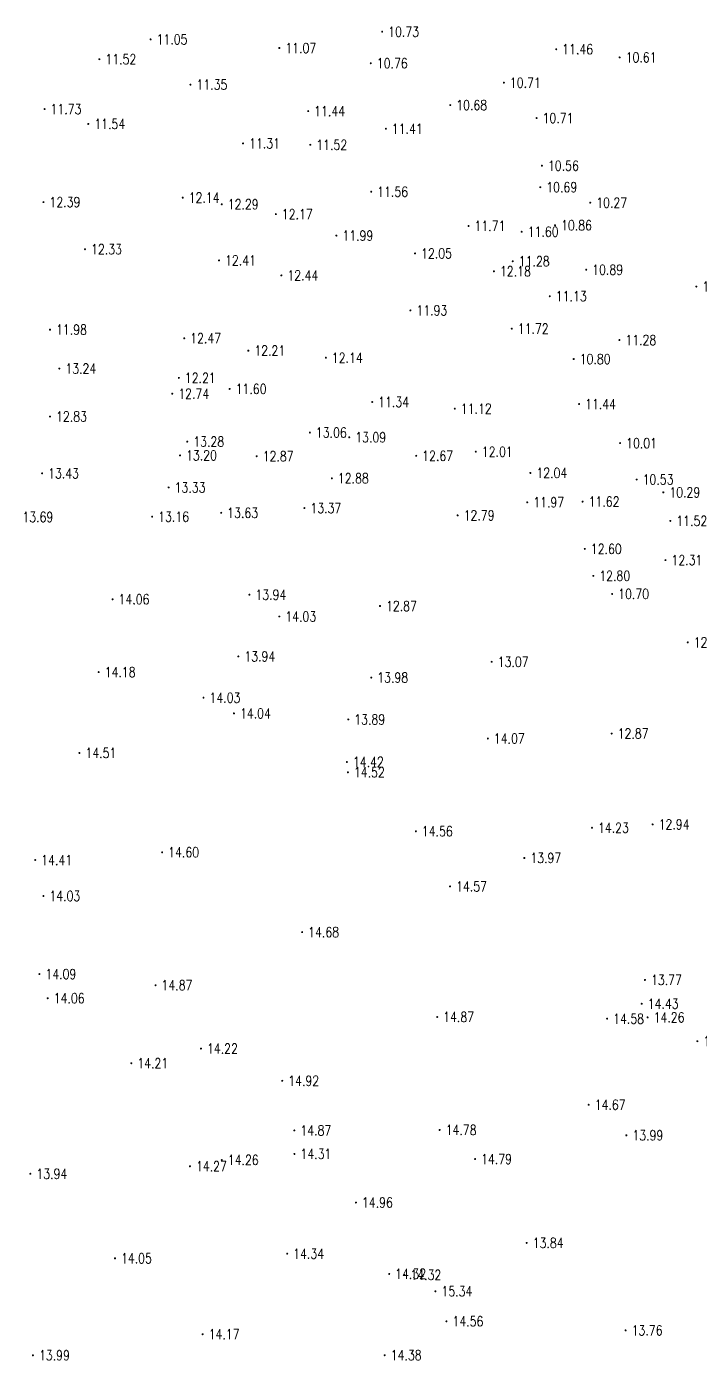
# Model space of a CAD drawing. Extents: x 476861 to 479475, y 2367369 to 2370541.
# Drawn here: x 478370.8 to 478438.1, y 2368759.7 to 2368892.9 of the extents above; entities that cross this region are included whole.
import ezdxf
from ezdxf.enums import TextEntityAlignment as Align

# ---------------------------------------------------------------- set-up
doc = ezdxf.new("R2010")
doc.units = 0
doc.header["$LTSCALE"] = 0.5
doc.layers.get('0').update_dxf_attribs({"linetype": 'CONTINUOUS'})
doc.layers.add('GCD', color=1, linetype='CONTINUOUS')
doc.styles.add('HZ', font='rs.shx', dxfattribs={"width": 0.8, "bigfont": 'hztxt.shx'})

# ---------------------------------------------------------------- blocks, each defined once
blk = doc.blocks.new('GC200')
at = {"linetype": 'Continuous', "const_width": 0.2, "flags": 128}
blk.add_lwpolyline([(-0.1, 0, 1), (0.1, 0, 1)], format="xyb", close=True, dxfattribs=at)

msp = doc.modelspace()

# ---------------------------------------------------------------- block references
at = {"layer": 'GCD', "linetype": 'Continuous'}
ref = msp.add_blockref('GC200', (478383.164, 2368891.63, 11.048), dxfattribs=dict(at, xscale=0.5, yscale=0.5, zscale=0.5))
ref.add_attrib('height', '11.05', dxfattribs={"linetype": 'Continuous', "height": 1, "style": 'HZ', "width": 0.8}).set_placement((478383.764, 2368891.63, 11.048), align=Align.MIDDLE_LEFT)
ref = msp.add_blockref('GC200', (478406.287, 2368892.4, 10.726), dxfattribs=dict(at, xscale=0.5, yscale=0.5, zscale=0.5))
ref.add_attrib('height', '10.73', dxfattribs={"linetype": 'Continuous', "height": 1, "style": 'HZ', "width": 0.8}).set_placement((478406.887, 2368892.4, 10.726), align=Align.MIDDLE_LEFT)
ref = msp.add_blockref('GC200', (478396.021, 2368890.769, 11.07), dxfattribs=dict(at, xscale=0.5, yscale=0.5, zscale=0.5))
ref.add_attrib('height', '11.07', dxfattribs={"linetype": 'Continuous', "height": 1, "style": 'HZ', "width": 0.8}).set_placement((478396.621, 2368890.769, 11.07), align=Align.MIDDLE_LEFT)
ref = msp.add_blockref('GC200', (478423.665, 2368890.649, 11.458), dxfattribs=dict(at, xscale=0.5, yscale=0.5, zscale=0.5))
ref.add_attrib('height', '11.46', dxfattribs={"linetype": 'Continuous', "height": 1, "style": 'HZ', "width": 0.8}).set_placement((478424.265, 2368890.649, 11.458), align=Align.MIDDLE_LEFT)
ref = msp.add_blockref('GC200', (478378.058, 2368889.652, 11.52), dxfattribs=dict(at, xscale=0.5, yscale=0.5, zscale=0.5))
ref.add_attrib('height', '11.52', dxfattribs={"linetype": 'Continuous', "height": 1, "style": 'HZ', "width": 0.8}).set_placement((478378.658, 2368889.652, 11.52), align=Align.MIDDLE_LEFT)
ref = msp.add_blockref('GC200', (478405.153, 2368889.249, 10.759), dxfattribs=dict(at, xscale=0.5, yscale=0.5, zscale=0.5))
ref.add_attrib('height', '10.76', dxfattribs={"linetype": 'Continuous', "height": 1, "style": 'HZ', "width": 0.8}).set_placement((478405.753, 2368889.249, 10.759), align=Align.MIDDLE_LEFT)
ref = msp.add_blockref('GC200', (478429.999, 2368889.83, 10.609), dxfattribs=dict(at, xscale=0.5, yscale=0.5, zscale=0.5))
ref.add_attrib('height', '10.61', dxfattribs={"linetype": 'Continuous', "height": 1, "style": 'HZ', "width": 0.8}).set_placement((478430.599, 2368889.83, 10.609), align=Align.MIDDLE_LEFT)
ref = msp.add_blockref('GC200', (478418.44, 2368887.306, 10.713), dxfattribs=dict(at, xscale=0.5, yscale=0.5, zscale=0.5))
ref.add_attrib('height', '10.71', dxfattribs={"linetype": 'Continuous', "height": 1, "style": 'HZ', "width": 0.8}).set_placement((478419.04, 2368887.306, 10.713), align=Align.MIDDLE_LEFT)
ref = msp.add_blockref('GC200', (478387.148, 2368887.113, 11.352), dxfattribs=dict(at, xscale=0.5, yscale=0.5, zscale=0.5))
ref.add_attrib('height', '11.35', dxfattribs={"linetype": 'Continuous', "height": 1, "style": 'HZ', "width": 0.8}).set_placement((478387.748, 2368887.113, 11.352), align=Align.MIDDLE_LEFT)
ref = msp.add_blockref('GC200', (478372.578, 2368884.668, 11.727), dxfattribs=dict(at, xscale=0.5, yscale=0.5, zscale=0.5))
ref.add_attrib('height', '11.73', dxfattribs={"linetype": 'Continuous', "height": 1, "style": 'HZ', "width": 0.8}).set_placement((478373.178, 2368884.668, 11.727), align=Align.MIDDLE_LEFT)
ref = msp.add_blockref('GC200', (478413.084, 2368885.064, 10.679), dxfattribs=dict(at, xscale=0.5, yscale=0.5, zscale=0.5))
ref.add_attrib('height', '10.68', dxfattribs={"linetype": 'Continuous', "height": 1, "style": 'HZ', "width": 0.8}).set_placement((478413.684, 2368885.064, 10.679), align=Align.MIDDLE_LEFT)
ref = msp.add_blockref('GC200', (478398.903, 2368884.464, 11.435), dxfattribs=dict(at, xscale=0.5, yscale=0.5, zscale=0.5))
ref.add_attrib('height', '11.44', dxfattribs={"linetype": 'Continuous', "height": 1, "style": 'HZ', "width": 0.8}).set_placement((478399.503, 2368884.464, 11.435), align=Align.MIDDLE_LEFT)
ref = msp.add_blockref('GC200', (478421.703, 2368883.767, 10.709), dxfattribs=dict(at, xscale=0.5, yscale=0.5, zscale=0.5))
ref.add_attrib('height', '10.71', dxfattribs={"linetype": 'Continuous', "height": 1, "style": 'HZ', "width": 0.8}).set_placement((478422.303, 2368883.767, 10.709), align=Align.MIDDLE_LEFT)
ref = msp.add_blockref('GC200', (478376.948, 2368883.184, 11.537), dxfattribs=dict(at, xscale=0.5, yscale=0.5, zscale=0.5))
ref.add_attrib('height', '11.54', dxfattribs={"linetype": 'Continuous', "height": 1, "style": 'HZ', "width": 0.8}).set_placement((478377.548, 2368883.184, 11.537), align=Align.MIDDLE_LEFT)
ref = msp.add_blockref('GC200', (478406.656, 2368882.703, 11.413), dxfattribs=dict(at, xscale=0.5, yscale=0.5, zscale=0.5))
ref.add_attrib('height', '11.41', dxfattribs={"linetype": 'Continuous', "height": 1, "style": 'HZ', "width": 0.8}).set_placement((478407.256, 2368882.703, 11.413), align=Align.MIDDLE_LEFT)
ref = msp.add_blockref('GC200', (478392.401, 2368881.239, 11.312), dxfattribs=dict(at, xscale=0.5, yscale=0.5, zscale=0.5))
ref.add_attrib('height', '11.31', dxfattribs={"linetype": 'Continuous', "height": 1, "style": 'HZ', "width": 0.8}).set_placement((478393.001, 2368881.239, 11.312), align=Align.MIDDLE_LEFT)
ref = msp.add_blockref('GC200', (478399.108, 2368881.101, 11.517), dxfattribs=dict(at, xscale=0.5, yscale=0.5, zscale=0.5))
ref.add_attrib('height', '11.52', dxfattribs={"linetype": 'Continuous', "height": 1, "style": 'HZ', "width": 0.8}).set_placement((478399.708, 2368881.101, 11.517), align=Align.MIDDLE_LEFT)
ref = msp.add_blockref('GC200', (478422.238, 2368879.012, 10.56), dxfattribs=dict(at, xscale=0.5, yscale=0.5, zscale=0.5))
ref.add_attrib('height', '10.56', dxfattribs={"linetype": 'Continuous', "height": 1, "style": 'HZ', "width": 0.8}).set_placement((478422.838, 2368879.012, 10.56), align=Align.MIDDLE_LEFT)
ref = msp.add_blockref('GC200', (478422.073, 2368876.868, 10.687), dxfattribs=dict(at, xscale=0.5, yscale=0.5, zscale=0.5))
ref.add_attrib('height', '10.69', dxfattribs={"linetype": 'Continuous', "height": 1, "style": 'HZ', "width": 0.8}).set_placement((478422.673, 2368876.868, 10.687), align=Align.MIDDLE_LEFT)
ref = msp.add_blockref('GC200', (478372.472, 2368875.376, 12.394), dxfattribs=dict(at, xscale=0.5, yscale=0.5, zscale=0.5))
ref.add_attrib('height', '12.39', dxfattribs={"linetype": 'Continuous', "height": 1, "style": 'HZ', "width": 0.8}).set_placement((478373.072, 2368875.376, 12.394), align=Align.MIDDLE_LEFT)
ref = msp.add_blockref('GC200', (478386.373, 2368875.822, 12.135), dxfattribs=dict(at, xscale=0.5, yscale=0.5, zscale=0.5))
ref.add_attrib('height', '12.14', dxfattribs={"linetype": 'Continuous', "height": 1, "style": 'HZ', "width": 0.8}).set_placement((478386.973, 2368875.822, 12.135), align=Align.MIDDLE_LEFT)
ref = msp.add_blockref('GC200', (478405.191, 2368876.412, 11.56), dxfattribs=dict(at, xscale=0.5, yscale=0.5, zscale=0.5))
ref.add_attrib('height', '11.56', dxfattribs={"linetype": 'Continuous', "height": 1, "style": 'HZ', "width": 0.8}).set_placement((478405.791, 2368876.412, 11.56), align=Align.MIDDLE_LEFT)
ref = msp.add_blockref('GC200', (478427.062, 2368875.322, 10.269), dxfattribs=dict(at, xscale=0.5, yscale=0.5, zscale=0.5))
ref.add_attrib('height', '10.27', dxfattribs={"linetype": 'Continuous', "height": 1, "style": 'HZ', "width": 0.8}).set_placement((478427.662, 2368875.322, 10.269), align=Align.MIDDLE_LEFT)
ref = msp.add_blockref('GC200', (478390.271, 2368875.16, 12.293), dxfattribs=dict(at, xscale=0.5, yscale=0.5, zscale=0.5))
ref.add_attrib('height', '12.29', dxfattribs={"linetype": 'Continuous', "height": 1, "style": 'HZ', "width": 0.8}).set_placement((478390.871, 2368875.16, 12.293), align=Align.MIDDLE_LEFT)
ref = msp.add_blockref('GC200', (478395.674, 2368874.177, 12.173), dxfattribs=dict(at, xscale=0.5, yscale=0.5, zscale=0.5))
ref.add_attrib('height', '12.17', dxfattribs={"linetype": 'Continuous', "height": 1, "style": 'HZ', "width": 0.8}).set_placement((478396.274, 2368874.177, 12.173), align=Align.MIDDLE_LEFT)
ref = msp.add_blockref('GC200', (478414.91, 2368872.994, 11.714), dxfattribs=dict(at, xscale=0.5, yscale=0.5, zscale=0.5))
ref.add_attrib('height', '11.71', dxfattribs={"linetype": 'Continuous', "height": 1, "style": 'HZ', "width": 0.8}).set_placement((478415.51, 2368872.994, 11.714), align=Align.MIDDLE_LEFT)
ref = msp.add_blockref('GC200', (478423.549, 2368873.061, 10.86), dxfattribs=dict(at, xscale=0.5, yscale=0.5, zscale=0.5))
ref.add_attrib('height', '10.86', dxfattribs={"linetype": 'Continuous', "height": 1, "style": 'HZ', "width": 0.8}).set_placement((478424.149, 2368873.061, 10.86), align=Align.MIDDLE_LEFT)
ref = msp.add_blockref('GC200', (478401.713, 2368872.034, 11.992), dxfattribs=dict(at, xscale=0.5, yscale=0.5, zscale=0.5))
ref.add_attrib('height', '11.99', dxfattribs={"linetype": 'Continuous', "height": 1, "style": 'HZ', "width": 0.8}).set_placement((478402.313, 2368872.034, 11.992), align=Align.MIDDLE_LEFT)
ref = msp.add_blockref('GC200', (478420.218, 2368872.418, 11.596), dxfattribs=dict(at, xscale=0.5, yscale=0.5, zscale=0.5))
ref.add_attrib('height', '11.60', dxfattribs={"linetype": 'Continuous', "height": 1, "style": 'HZ', "width": 0.8}).set_placement((478420.818, 2368872.418, 11.596), align=Align.MIDDLE_LEFT)
ref = msp.add_blockref('GC200', (478376.618, 2368870.671, 12.329), dxfattribs=dict(at, xscale=0.5, yscale=0.5, zscale=0.5))
ref.add_attrib('height', '12.33', dxfattribs={"linetype": 'Continuous', "height": 1, "style": 'HZ', "width": 0.8}).set_placement((478377.218, 2368870.671, 12.329), align=Align.MIDDLE_LEFT)
ref = msp.add_blockref('GC200', (478409.574, 2368870.251, 12.05), dxfattribs=dict(at, xscale=0.5, yscale=0.5, zscale=0.5))
ref.add_attrib('height', '12.05', dxfattribs={"linetype": 'Continuous', "height": 1, "style": 'HZ', "width": 0.8}).set_placement((478410.174, 2368870.251, 12.05), align=Align.MIDDLE_LEFT)
ref = msp.add_blockref('GC200', (478390.002, 2368869.555, 12.407), dxfattribs=dict(at, xscale=0.5, yscale=0.5, zscale=0.5))
ref.add_attrib('height', '12.41', dxfattribs={"linetype": 'Continuous', "height": 1, "style": 'HZ', "width": 0.8}).set_placement((478390.602, 2368869.555, 12.407), align=Align.MIDDLE_LEFT)
ref = msp.add_blockref('GC200', (478419.33, 2368869.475, 11.276), dxfattribs=dict(at, xscale=0.5, yscale=0.5, zscale=0.5))
ref.add_attrib('height', '11.28', dxfattribs={"linetype": 'Continuous', "height": 1, "style": 'HZ', "width": 0.8}).set_placement((478419.93, 2368869.475, 11.276), align=Align.MIDDLE_LEFT)
ref = msp.add_blockref('GC200', (478396.224, 2368868.056, 12.435), dxfattribs=dict(at, xscale=0.5, yscale=0.5, zscale=0.5))
ref.add_attrib('height', '12.44', dxfattribs={"linetype": 'Continuous', "height": 1, "style": 'HZ', "width": 0.8}).set_placement((478396.824, 2368868.056, 12.435), align=Align.MIDDLE_LEFT)
ref = msp.add_blockref('GC200', (478417.447, 2368868.466, 12.183), dxfattribs=dict(at, xscale=0.5, yscale=0.5, zscale=0.5))
ref.add_attrib('height', '12.18', dxfattribs={"linetype": 'Continuous', "height": 1, "style": 'HZ', "width": 0.8}).set_placement((478418.047, 2368868.466, 12.183), align=Align.MIDDLE_LEFT)
ref = msp.add_blockref('GC200', (478426.657, 2368868.622, 10.893), dxfattribs=dict(at, xscale=0.5, yscale=0.5, zscale=0.5))
ref.add_attrib('height', '10.89', dxfattribs={"linetype": 'Continuous', "height": 1, "style": 'HZ', "width": 0.8}).set_placement((478427.257, 2368868.622, 10.893), align=Align.MIDDLE_LEFT)
ref = msp.add_blockref('GC200', (478437.653, 2368866.944, 10.287), dxfattribs=dict(at, xscale=0.5, yscale=0.5, zscale=0.5))
ref.add_attrib('height', '10.29', dxfattribs={"linetype": 'Continuous', "height": 1, "style": 'HZ', "width": 0.8}).set_placement((478438.253, 2368866.944, 10.287), align=Align.MIDDLE_LEFT)
ref = msp.add_blockref('GC200', (478423.025, 2368865.979, 11.133), dxfattribs=dict(at, xscale=0.5, yscale=0.5, zscale=0.5))
ref.add_attrib('height', '11.13', dxfattribs={"linetype": 'Continuous', "height": 1, "style": 'HZ', "width": 0.8}).set_placement((478423.625, 2368865.979, 11.133), align=Align.MIDDLE_LEFT)
ref = msp.add_blockref('GC200', (478409.108, 2368864.561, 11.928), dxfattribs=dict(at, xscale=0.5, yscale=0.5, zscale=0.5))
ref.add_attrib('height', '11.93', dxfattribs={"linetype": 'Continuous', "height": 1, "style": 'HZ', "width": 0.8}).set_placement((478409.708, 2368864.561, 11.928), align=Align.MIDDLE_LEFT)
ref = msp.add_blockref('GC200', (478373.123, 2368862.64, 11.98), dxfattribs=dict(at, xscale=0.5, yscale=0.5, zscale=0.5))
ref.add_attrib('height', '11.98', dxfattribs={"linetype": 'Continuous', "height": 1, "style": 'HZ', "width": 0.8}).set_placement((478373.723, 2368862.64, 11.98), align=Align.MIDDLE_LEFT)
ref = msp.add_blockref('GC200', (478419.23, 2368862.738, 11.722), dxfattribs=dict(at, xscale=0.5, yscale=0.5, zscale=0.5))
ref.add_attrib('height', '11.72', dxfattribs={"linetype": 'Continuous', "height": 1, "style": 'HZ', "width": 0.8}).set_placement((478419.83, 2368862.738, 11.722), align=Align.MIDDLE_LEFT)
ref = msp.add_blockref('GC200', (478386.522, 2368861.782, 12.468), dxfattribs=dict(at, xscale=0.5, yscale=0.5, zscale=0.5))
ref.add_attrib('height', '12.47', dxfattribs={"linetype": 'Continuous', "height": 1, "style": 'HZ', "width": 0.8}).set_placement((478387.122, 2368861.782, 12.468), align=Align.MIDDLE_LEFT)
ref = msp.add_blockref('GC200', (478429.973, 2368861.604, 11.284), dxfattribs=dict(at, xscale=0.5, yscale=0.5, zscale=0.5))
ref.add_attrib('height', '11.28', dxfattribs={"linetype": 'Continuous', "height": 1, "style": 'HZ', "width": 0.8}).set_placement((478430.573, 2368861.604, 11.284), align=Align.MIDDLE_LEFT)
ref = msp.add_blockref('GC200', (478392.924, 2368860.542, 12.208), dxfattribs=dict(at, xscale=0.5, yscale=0.5, zscale=0.5))
ref.add_attrib('height', '12.21', dxfattribs={"linetype": 'Continuous', "height": 1, "style": 'HZ', "width": 0.8}).set_placement((478393.524, 2368860.542, 12.208), align=Align.MIDDLE_LEFT)
ref = msp.add_blockref('GC200', (478400.665, 2368859.832, 12.141), dxfattribs=dict(at, xscale=0.5, yscale=0.5, zscale=0.5))
ref.add_attrib('height', '12.14', dxfattribs={"linetype": 'Continuous', "height": 1, "style": 'HZ', "width": 0.8}).set_placement((478401.265, 2368859.832, 12.141), align=Align.MIDDLE_LEFT)
ref = msp.add_blockref('GC200', (478425.409, 2368859.706, 10.804), dxfattribs=dict(at, xscale=0.5, yscale=0.5, zscale=0.5))
ref.add_attrib('height', '10.80', dxfattribs={"linetype": 'Continuous', "height": 1, "style": 'HZ', "width": 0.8}).set_placement((478426.009, 2368859.706, 10.804), align=Align.MIDDLE_LEFT)
ref = msp.add_blockref('GC200', (478374.054, 2368858.752, 13.235), dxfattribs=dict(at, xscale=0.5, yscale=0.5, zscale=0.5))
ref.add_attrib('height', '13.24', dxfattribs={"linetype": 'Continuous', "height": 1, "style": 'HZ', "width": 0.8}).set_placement((478374.654, 2368858.752, 13.235), align=Align.MIDDLE_LEFT)
ref = msp.add_blockref('GC200', (478385.987, 2368857.823, 12.213), dxfattribs=dict(at, xscale=0.5, yscale=0.5, zscale=0.5))
ref.add_attrib('height', '12.21', dxfattribs={"linetype": 'Continuous', "height": 1, "style": 'HZ', "width": 0.8}).set_placement((478386.587, 2368857.823, 12.213), align=Align.MIDDLE_LEFT)
ref = msp.add_blockref('GC200', (478391.056, 2368856.725, 11.604), dxfattribs=dict(at, xscale=0.5, yscale=0.5, zscale=0.5))
ref.add_attrib('height', '11.60', dxfattribs={"linetype": 'Continuous', "height": 1, "style": 'HZ', "width": 0.8}).set_placement((478391.656, 2368856.725, 11.604), align=Align.MIDDLE_LEFT)
ref = msp.add_blockref('GC200', (478385.332, 2368856.246, 12.742), dxfattribs=dict(at, xscale=0.5, yscale=0.5, zscale=0.5))
ref.add_attrib('height', '12.74', dxfattribs={"linetype": 'Continuous', "height": 1, "style": 'HZ', "width": 0.8}).set_placement((478385.932, 2368856.246, 12.742), align=Align.MIDDLE_LEFT)
ref = msp.add_blockref('GC200', (478405.292, 2368855.414, 11.343), dxfattribs=dict(at, xscale=0.5, yscale=0.5, zscale=0.5))
ref.add_attrib('height', '11.34', dxfattribs={"linetype": 'Continuous', "height": 1, "style": 'HZ', "width": 0.8}).set_placement((478405.892, 2368855.414, 11.343), align=Align.MIDDLE_LEFT)
ref = msp.add_blockref('GC200', (478413.542, 2368854.745, 11.124), dxfattribs=dict(at, xscale=0.5, yscale=0.5, zscale=0.5))
ref.add_attrib('height', '11.12', dxfattribs={"linetype": 'Continuous', "height": 1, "style": 'HZ', "width": 0.8}).set_placement((478414.142, 2368854.745, 11.124), align=Align.MIDDLE_LEFT)
ref = msp.add_blockref('GC200', (478425.948, 2368855.213, 11.439), dxfattribs=dict(at, xscale=0.5, yscale=0.5, zscale=0.5))
ref.add_attrib('height', '11.44', dxfattribs={"linetype": 'Continuous', "height": 1, "style": 'HZ', "width": 0.8}).set_placement((478426.548, 2368855.213, 11.439), align=Align.MIDDLE_LEFT)
ref = msp.add_blockref('GC200', (478373.125, 2368853.964, 12.826), dxfattribs=dict(at, xscale=0.5, yscale=0.5, zscale=0.5))
ref.add_attrib('height', '12.83', dxfattribs={"linetype": 'Continuous', "height": 1, "style": 'HZ', "width": 0.8}).set_placement((478373.725, 2368853.964, 12.826), align=Align.MIDDLE_LEFT)
ref = msp.add_blockref('GC200', (478386.827, 2368851.459, 13.276), dxfattribs=dict(at, xscale=0.5, yscale=0.5, zscale=0.5))
ref.add_attrib('height', '13.28', dxfattribs={"linetype": 'Continuous', "height": 1, "style": 'HZ', "width": 0.8}).set_placement((478387.427, 2368851.459, 13.276), align=Align.MIDDLE_LEFT)
ref = msp.add_blockref('GC200', (478399.068, 2368852.363, 13.057), dxfattribs=dict(at, xscale=0.5, yscale=0.5, zscale=0.5))
ref.add_attrib('height', '13.06', dxfattribs={"linetype": 'Continuous', "height": 1, "style": 'HZ', "width": 0.8}).set_placement((478399.668, 2368852.363, 13.057), align=Align.MIDDLE_LEFT)
ref = msp.add_blockref('GC200', (478403, 2368851.89, 13.094), dxfattribs=dict(at, xscale=0.5, yscale=0.5, zscale=0.5))
ref.add_attrib('height', '13.09', dxfattribs={"linetype": 'Continuous', "height": 1, "style": 'HZ', "width": 0.8}).set_placement((478403.6, 2368851.89, 13.094), align=Align.MIDDLE_LEFT)
ref = msp.add_blockref('GC200', (478386.103, 2368850.083, 13.196), dxfattribs=dict(at, xscale=0.5, yscale=0.5, zscale=0.5))
ref.add_attrib('height', '13.20', dxfattribs={"linetype": 'Continuous', "height": 1, "style": 'HZ', "width": 0.8}).set_placement((478386.703, 2368850.083, 13.196), align=Align.MIDDLE_LEFT)
ref = msp.add_blockref('GC200', (478409.687, 2368850.039, 12.671), dxfattribs=dict(at, xscale=0.5, yscale=0.5, zscale=0.5))
ref.add_attrib('height', '12.67', dxfattribs={"linetype": 'Continuous', "height": 1, "style": 'HZ', "width": 0.8}).set_placement((478410.287, 2368850.039, 12.671), align=Align.MIDDLE_LEFT)
ref = msp.add_blockref('GC200', (478415.638, 2368850.448, 12.01), dxfattribs=dict(at, xscale=0.5, yscale=0.5, zscale=0.5))
ref.add_attrib('height', '12.01', dxfattribs={"linetype": 'Continuous', "height": 1, "style": 'HZ', "width": 0.8}).set_placement((478416.238, 2368850.448, 12.01), align=Align.MIDDLE_LEFT)
ref = msp.add_blockref('GC200', (478430.045, 2368851.305, 10.01), dxfattribs=dict(at, xscale=0.5, yscale=0.5, zscale=0.5))
ref.add_attrib('height', '10.01', dxfattribs={"linetype": 'Continuous', "height": 1, "style": 'HZ', "width": 0.8}).set_placement((478430.645, 2368851.305, 10.01), align=Align.MIDDLE_LEFT)
ref = msp.add_blockref('GC200', (478393.757, 2368849.996, 12.867), dxfattribs=dict(at, xscale=0.5, yscale=0.5, zscale=0.5))
ref.add_attrib('height', '12.87', dxfattribs={"linetype": 'Continuous', "height": 1, "style": 'HZ', "width": 0.8}).set_placement((478394.357, 2368849.996, 12.867), align=Align.MIDDLE_LEFT)
ref = msp.add_blockref('GC200', (478372.333, 2368848.289, 13.434), dxfattribs=dict(at, xscale=0.5, yscale=0.5, zscale=0.5))
ref.add_attrib('height', '13.43', dxfattribs={"linetype": 'Continuous', "height": 1, "style": 'HZ', "width": 0.8}).set_placement((478372.933, 2368848.289, 13.434), align=Align.MIDDLE_LEFT)
ref = msp.add_blockref('GC200', (478401.263, 2368847.798, 12.878), dxfattribs=dict(at, xscale=0.5, yscale=0.5, zscale=0.5))
ref.add_attrib('height', '12.88', dxfattribs={"linetype": 'Continuous', "height": 1, "style": 'HZ', "width": 0.8}).set_placement((478401.863, 2368847.798, 12.878), align=Align.MIDDLE_LEFT)
ref = msp.add_blockref('GC200', (478421.086, 2368848.326, 12.044), dxfattribs=dict(at, xscale=0.5, yscale=0.5, zscale=0.5))
ref.add_attrib('height', '12.04', dxfattribs={"linetype": 'Continuous', "height": 1, "style": 'HZ', "width": 0.8}).set_placement((478421.686, 2368848.326, 12.044), align=Align.MIDDLE_LEFT)
ref = msp.add_blockref('GC200', (478431.692, 2368847.673, 10.534), dxfattribs=dict(at, xscale=0.5, yscale=0.5, zscale=0.5))
ref.add_attrib('height', '10.53', dxfattribs={"linetype": 'Continuous', "height": 1, "style": 'HZ', "width": 0.8}).set_placement((478432.292, 2368847.673, 10.534), align=Align.MIDDLE_LEFT)
ref = msp.add_blockref('GC200', (478384.963, 2368846.878, 13.325), dxfattribs=dict(at, xscale=0.5, yscale=0.5, zscale=0.5))
ref.add_attrib('height', '13.33', dxfattribs={"linetype": 'Continuous', "height": 1, "style": 'HZ', "width": 0.8}).set_placement((478385.563, 2368846.878, 13.325), align=Align.MIDDLE_LEFT)
ref = msp.add_blockref('GC200', (478434.36, 2368846.389, 10.294), dxfattribs=dict(at, xscale=0.5, yscale=0.5, zscale=0.5))
ref.add_attrib('height', '10.29', dxfattribs={"linetype": 'Continuous', "height": 1, "style": 'HZ', "width": 0.8}).set_placement((478434.96, 2368846.389, 10.294), align=Align.MIDDLE_LEFT)
ref = msp.add_blockref('GC200', (478398.526, 2368844.816, 13.368), dxfattribs=dict(at, xscale=0.5, yscale=0.5, zscale=0.5))
ref.add_attrib('height', '13.37', dxfattribs={"linetype": 'Continuous', "height": 1, "style": 'HZ', "width": 0.8}).set_placement((478399.126, 2368844.816, 13.368), align=Align.MIDDLE_LEFT)
ref = msp.add_blockref('GC200', (478420.771, 2368845.395, 11.97), dxfattribs=dict(at, xscale=0.5, yscale=0.5, zscale=0.5))
ref.add_attrib('height', '11.97', dxfattribs={"linetype": 'Continuous', "height": 1, "style": 'HZ', "width": 0.8}).set_placement((478421.371, 2368845.395, 11.97), align=Align.MIDDLE_LEFT)
ref = msp.add_blockref('GC200', (478426.299, 2368845.463, 11.617), dxfattribs=dict(at, xscale=0.5, yscale=0.5, zscale=0.5))
ref.add_attrib('height', '11.62', dxfattribs={"linetype": 'Continuous', "height": 1, "style": 'HZ', "width": 0.8}).set_placement((478426.899, 2368845.463, 11.617), align=Align.MIDDLE_LEFT)
ref = msp.add_blockref('GC200', (478369.766, 2368843.929, 13.694), dxfattribs=dict(at, xscale=0.5, yscale=0.5, zscale=0.5))
ref.add_attrib('height', '13.69', dxfattribs={"linetype": 'Continuous', "height": 1, "style": 'HZ', "width": 0.8}).set_placement((478370.366, 2368843.929, 13.694), align=Align.MIDDLE_LEFT)
ref = msp.add_blockref('GC200', (478383.322, 2368843.955, 13.159), dxfattribs=dict(at, xscale=0.5, yscale=0.5, zscale=0.5))
ref.add_attrib('height', '13.16', dxfattribs={"linetype": 'Continuous', "height": 1, "style": 'HZ', "width": 0.8}).set_placement((478383.922, 2368843.955, 13.159), align=Align.MIDDLE_LEFT)
ref = msp.add_blockref('GC200', (478390.217, 2368844.346, 13.634), dxfattribs=dict(at, xscale=0.5, yscale=0.5, zscale=0.5))
ref.add_attrib('height', '13.63', dxfattribs={"linetype": 'Continuous', "height": 1, "style": 'HZ', "width": 0.8}).set_placement((478390.817, 2368844.346, 13.634), align=Align.MIDDLE_LEFT)
ref = msp.add_blockref('GC200', (478413.823, 2368844.093, 12.79), dxfattribs=dict(at, xscale=0.5, yscale=0.5, zscale=0.5))
ref.add_attrib('height', '12.79', dxfattribs={"linetype": 'Continuous', "height": 1, "style": 'HZ', "width": 0.8}).set_placement((478414.423, 2368844.093, 12.79), align=Align.MIDDLE_LEFT)
ref = msp.add_blockref('GC200', (478435.06, 2368843.543, 11.521), dxfattribs=dict(at, xscale=0.5, yscale=0.5, zscale=0.5))
ref.add_attrib('height', '11.52', dxfattribs={"linetype": 'Continuous', "height": 1, "style": 'HZ', "width": 0.8}).set_placement((478435.66, 2368843.543, 11.521), align=Align.MIDDLE_LEFT)
ref = msp.add_blockref('GC200', (478426.521, 2368840.745, 12.596), dxfattribs=dict(at, xscale=0.5, yscale=0.5, zscale=0.5))
ref.add_attrib('height', '12.60', dxfattribs={"linetype": 'Continuous', "height": 1, "style": 'HZ', "width": 0.8}).set_placement((478427.121, 2368840.745, 12.596), align=Align.MIDDLE_LEFT)
ref = msp.add_blockref('GC200', (478434.577, 2368839.623, 12.313), dxfattribs=dict(at, xscale=0.5, yscale=0.5, zscale=0.5))
ref.add_attrib('height', '12.31', dxfattribs={"linetype": 'Continuous', "height": 1, "style": 'HZ', "width": 0.8}).set_placement((478435.177, 2368839.623, 12.313), align=Align.MIDDLE_LEFT)
ref = msp.add_blockref('GC200', (478427.368, 2368838.052, 12.795), dxfattribs=dict(at, xscale=0.5, yscale=0.5, zscale=0.5))
ref.add_attrib('height', '12.80', dxfattribs={"linetype": 'Continuous', "height": 1, "style": 'HZ', "width": 0.8}).set_placement((478427.968, 2368838.052, 12.795), align=Align.MIDDLE_LEFT)
ref = msp.add_blockref('GC200', (478379.367, 2368835.713, 14.057), dxfattribs=dict(at, xscale=0.5, yscale=0.5, zscale=0.5))
ref.add_attrib('height', '14.06', dxfattribs={"linetype": 'Continuous', "height": 1, "style": 'HZ', "width": 0.8}).set_placement((478379.967, 2368835.713, 14.057), align=Align.MIDDLE_LEFT)
ref = msp.add_blockref('GC200', (478393.031, 2368836.168, 13.939), dxfattribs=dict(at, xscale=0.5, yscale=0.5, zscale=0.5))
ref.add_attrib('height', '13.94', dxfattribs={"linetype": 'Continuous', "height": 1, "style": 'HZ', "width": 0.8}).set_placement((478393.631, 2368836.168, 13.939), align=Align.MIDDLE_LEFT)
ref = msp.add_blockref('GC200', (478429.251, 2368836.241, 10.703), dxfattribs=dict(at, xscale=0.5, yscale=0.5, zscale=0.5))
ref.add_attrib('height', '10.70', dxfattribs={"linetype": 'Continuous', "height": 1, "style": 'HZ', "width": 0.8}).set_placement((478429.851, 2368836.241, 10.703), align=Align.MIDDLE_LEFT)
ref = msp.add_blockref('GC200', (478406.07, 2368835.038, 12.873), dxfattribs=dict(at, xscale=0.5, yscale=0.5, zscale=0.5))
ref.add_attrib('height', '12.87', dxfattribs={"linetype": 'Continuous', "height": 1, "style": 'HZ', "width": 0.8}).set_placement((478406.67, 2368835.038, 12.873), align=Align.MIDDLE_LEFT)
ref = msp.add_blockref('GC200', (478396.018, 2368833.991, 14.025), dxfattribs=dict(at, xscale=0.5, yscale=0.5, zscale=0.5))
ref.add_attrib('height', '14.03', dxfattribs={"linetype": 'Continuous', "height": 1, "style": 'HZ', "width": 0.8}).set_placement((478396.618, 2368833.991, 14.025), align=Align.MIDDLE_LEFT)
ref = msp.add_blockref('GC200', (478436.797, 2368831.408, 12.03), dxfattribs=dict(at, xscale=0.5, yscale=0.5, zscale=0.5))
ref.add_attrib('height', '12.03', dxfattribs={"linetype": 'Continuous', "height": 1, "style": 'HZ', "width": 0.8}).set_placement((478437.397, 2368831.408, 12.03), align=Align.MIDDLE_LEFT)
ref = msp.add_blockref('GC200', (478391.927, 2368830.005, 13.94), dxfattribs=dict(at, xscale=0.5, yscale=0.5, zscale=0.5))
ref.add_attrib('height', '13.94', dxfattribs={"linetype": 'Continuous', "height": 1, "style": 'HZ', "width": 0.8}).set_placement((478392.527, 2368830.005, 13.94), align=Align.MIDDLE_LEFT)
ref = msp.add_blockref('GC200', (478417.224, 2368829.465, 13.066), dxfattribs=dict(at, xscale=0.5, yscale=0.5, zscale=0.5))
ref.add_attrib('height', '13.07', dxfattribs={"linetype": 'Continuous', "height": 1, "style": 'HZ', "width": 0.8}).set_placement((478417.824, 2368829.465, 13.066), align=Align.MIDDLE_LEFT)
ref = msp.add_blockref('GC200', (478377.985, 2368828.437, 14.181), dxfattribs=dict(at, xscale=0.5, yscale=0.5, zscale=0.5))
ref.add_attrib('height', '14.18', dxfattribs={"linetype": 'Continuous', "height": 1, "style": 'HZ', "width": 0.8}).set_placement((478378.585, 2368828.437, 14.181), align=Align.MIDDLE_LEFT)
ref = msp.add_blockref('GC200', (478405.197, 2368827.893, 13.984), dxfattribs=dict(at, xscale=0.5, yscale=0.5, zscale=0.5))
ref.add_attrib('height', '13.98', dxfattribs={"linetype": 'Continuous', "height": 1, "style": 'HZ', "width": 0.8}).set_placement((478405.797, 2368827.893, 13.984), align=Align.MIDDLE_LEFT)
ref = msp.add_blockref('GC200', (478388.448, 2368825.883, 14.025), dxfattribs=dict(at, xscale=0.5, yscale=0.5, zscale=0.5))
ref.add_attrib('height', '14.03', dxfattribs={"linetype": 'Continuous', "height": 1, "style": 'HZ', "width": 0.8}).set_placement((478389.048, 2368825.883, 14.025), align=Align.MIDDLE_LEFT)
ref = msp.add_blockref('GC200', (478391.491, 2368824.316, 14.039), dxfattribs=dict(at, xscale=0.5, yscale=0.5, zscale=0.5))
ref.add_attrib('height', '14.04', dxfattribs={"linetype": 'Continuous', "height": 1, "style": 'HZ', "width": 0.8}).set_placement((478392.091, 2368824.316, 14.039), align=Align.MIDDLE_LEFT)
ref = msp.add_blockref('GC200', (478402.9, 2368823.706, 13.886), dxfattribs=dict(at, xscale=0.5, yscale=0.5, zscale=0.5))
ref.add_attrib('height', '13.89', dxfattribs={"linetype": 'Continuous', "height": 1, "style": 'HZ', "width": 0.8}).set_placement((478403.5, 2368823.706, 13.886), align=Align.MIDDLE_LEFT)
ref = msp.add_blockref('GC200', (478429.201, 2368822.3, 12.866), dxfattribs=dict(at, xscale=0.5, yscale=0.5, zscale=0.5))
ref.add_attrib('height', '12.87', dxfattribs={"linetype": 'Continuous', "height": 1, "style": 'HZ', "width": 0.8}).set_placement((478429.801, 2368822.3, 12.866), align=Align.MIDDLE_LEFT)
ref = msp.add_blockref('GC200', (478416.84, 2368821.804, 14.07), dxfattribs=dict(at, xscale=0.5, yscale=0.5, zscale=0.5))
ref.add_attrib('height', '14.07', dxfattribs={"linetype": 'Continuous', "height": 1, "style": 'HZ', "width": 0.8}).set_placement((478417.44, 2368821.804, 14.07), align=Align.MIDDLE_LEFT)
ref = msp.add_blockref('GC200', (478376.062, 2368820.366, 14.513), dxfattribs=dict(at, xscale=0.5, yscale=0.5, zscale=0.5))
ref.add_attrib('height', '14.51', dxfattribs={"linetype": 'Continuous', "height": 1, "style": 'HZ', "width": 0.8}).set_placement((478376.662, 2368820.366, 14.513), align=Align.MIDDLE_LEFT)
ref = msp.add_blockref('GC200', (478402.765, 2368819.459, 14.418), dxfattribs=dict(at, xscale=0.5, yscale=0.5, zscale=0.5))
ref.add_attrib('height', '14.42', dxfattribs={"linetype": 'Continuous', "height": 1, "style": 'HZ', "width": 0.8}).set_placement((478403.365, 2368819.459, 14.418), align=Align.MIDDLE_LEFT)
ref = msp.add_blockref('GC200', (478402.866, 2368818.432, 14.519), dxfattribs=dict(at, xscale=0.5, yscale=0.5, zscale=0.5))
ref.add_attrib('height', '14.52', dxfattribs={"linetype": 'Continuous', "height": 1, "style": 'HZ', "width": 0.8}).set_placement((478403.466, 2368818.432, 14.519), align=Align.MIDDLE_LEFT)
ref = msp.add_blockref('GC200', (478427.236, 2368812.891, 14.227), dxfattribs=dict(at, xscale=0.5, yscale=0.5, zscale=0.5))
ref.add_attrib('height', '14.23', dxfattribs={"linetype": 'Continuous', "height": 1, "style": 'HZ', "width": 0.8}).set_placement((478427.836, 2368812.891, 14.227), align=Align.MIDDLE_LEFT)
ref = msp.add_blockref('GC200', (478433.293, 2368813.226, 12.936), dxfattribs=dict(at, xscale=0.5, yscale=0.5, zscale=0.5))
ref.add_attrib('height', '12.94', dxfattribs={"linetype": 'Continuous', "height": 1, "style": 'HZ', "width": 0.8}).set_placement((478433.893, 2368813.226, 12.936), align=Align.MIDDLE_LEFT)
ref = msp.add_blockref('GC200', (478409.651, 2368812.544, 14.559), dxfattribs=dict(at, xscale=0.5, yscale=0.5, zscale=0.5))
ref.add_attrib('height', '14.56', dxfattribs={"linetype": 'Continuous', "height": 1, "style": 'HZ', "width": 0.8}).set_placement((478410.251, 2368812.544, 14.559), align=Align.MIDDLE_LEFT)
ref = msp.add_blockref('GC200', (478384.321, 2368810.444, 14.6), dxfattribs=dict(at, xscale=0.5, yscale=0.5, zscale=0.5))
ref.add_attrib('height', '14.60', dxfattribs={"linetype": 'Continuous', "height": 1, "style": 'HZ', "width": 0.8}).set_placement((478384.921, 2368810.444, 14.6), align=Align.MIDDLE_LEFT)
ref = msp.add_blockref('GC200', (478371.646, 2368809.669, 14.41), dxfattribs=dict(at, xscale=0.5, yscale=0.5, zscale=0.5))
ref.add_attrib('height', '14.41', dxfattribs={"linetype": 'Continuous', "height": 1, "style": 'HZ', "width": 0.8}).set_placement((478372.246, 2368809.669, 14.41), align=Align.MIDDLE_LEFT)
ref = msp.add_blockref('GC200', (478420.483, 2368809.874, 13.97), dxfattribs=dict(at, xscale=0.5, yscale=0.5, zscale=0.5))
ref.add_attrib('height', '13.97', dxfattribs={"linetype": 'Continuous', "height": 1, "style": 'HZ', "width": 0.8}).set_placement((478421.083, 2368809.874, 13.97), align=Align.MIDDLE_LEFT)
ref = msp.add_blockref('GC200', (478372.464, 2368806.077, 14.034), dxfattribs=dict(at, xscale=0.5, yscale=0.5, zscale=0.5))
ref.add_attrib('height', '14.03', dxfattribs={"linetype": 'Continuous', "height": 1, "style": 'HZ', "width": 0.8}).set_placement((478373.064, 2368806.077, 14.034), align=Align.MIDDLE_LEFT)
ref = msp.add_blockref('GC200', (478413.069, 2368807.032, 14.572), dxfattribs=dict(at, xscale=0.5, yscale=0.5, zscale=0.5))
ref.add_attrib('height', '14.57', dxfattribs={"linetype": 'Continuous', "height": 1, "style": 'HZ', "width": 0.8}).set_placement((478413.669, 2368807.032, 14.572), align=Align.MIDDLE_LEFT)
ref = msp.add_blockref('GC200', (478398.298, 2368802.466, 14.677), dxfattribs=dict(at, xscale=0.5, yscale=0.5, zscale=0.5))
ref.add_attrib('height', '14.68', dxfattribs={"linetype": 'Continuous', "height": 1, "style": 'HZ', "width": 0.8}).set_placement((478398.898, 2368802.466, 14.677), align=Align.MIDDLE_LEFT)
ref = msp.add_blockref('GC200', (478372.069, 2368798.277, 14.093), dxfattribs=dict(at, xscale=0.5, yscale=0.5, zscale=0.5))
ref.add_attrib('height', '14.09', dxfattribs={"linetype": 'Continuous', "height": 1, "style": 'HZ', "width": 0.8}).set_placement((478372.669, 2368798.277, 14.093), align=Align.MIDDLE_LEFT)
ref = msp.add_blockref('GC200', (478383.659, 2368797.165, 14.87), dxfattribs=dict(at, xscale=0.5, yscale=0.5, zscale=0.5))
ref.add_attrib('height', '14.87', dxfattribs={"linetype": 'Continuous', "height": 1, "style": 'HZ', "width": 0.8}).set_placement((478384.259, 2368797.165, 14.87), align=Align.MIDDLE_LEFT)
ref = msp.add_blockref('GC200', (478432.528, 2368797.69, 13.766), dxfattribs=dict(at, xscale=0.5, yscale=0.5, zscale=0.5))
ref.add_attrib('height', '13.77', dxfattribs={"linetype": 'Continuous', "height": 1, "style": 'HZ', "width": 0.8}).set_placement((478433.128, 2368797.69, 13.766), align=Align.MIDDLE_LEFT)
ref = msp.add_blockref('GC200', (478372.898, 2368795.868, 14.062), dxfattribs=dict(at, xscale=0.5, yscale=0.5, zscale=0.5))
ref.add_attrib('height', '14.06', dxfattribs={"linetype": 'Continuous', "height": 1, "style": 'HZ', "width": 0.8}).set_placement((478373.498, 2368795.868, 14.062), align=Align.MIDDLE_LEFT)
ref = msp.add_blockref('GC200', (478432.203, 2368795.312, 14.425), dxfattribs=dict(at, xscale=0.5, yscale=0.5, zscale=0.5))
ref.add_attrib('height', '14.43', dxfattribs={"linetype": 'Continuous', "height": 1, "style": 'HZ', "width": 0.8}).set_placement((478432.803, 2368795.312, 14.425), align=Align.MIDDLE_LEFT)
ref = msp.add_blockref('GC200', (478411.782, 2368793.994, 14.867), dxfattribs=dict(at, xscale=0.5, yscale=0.5, zscale=0.5))
ref.add_attrib('height', '14.87', dxfattribs={"linetype": 'Continuous', "height": 1, "style": 'HZ', "width": 0.8}).set_placement((478412.382, 2368793.994, 14.867), align=Align.MIDDLE_LEFT)
ref = msp.add_blockref('GC200', (478428.749, 2368793.821, 14.578), dxfattribs=dict(at, xscale=0.5, yscale=0.5, zscale=0.5))
ref.add_attrib('height', '14.58', dxfattribs={"linetype": 'Continuous', "height": 1, "style": 'HZ', "width": 0.8}).set_placement((478429.349, 2368793.821, 14.578), align=Align.MIDDLE_LEFT)
ref = msp.add_blockref('GC200', (478432.788, 2368793.954, 14.257), dxfattribs=dict(at, xscale=0.5, yscale=0.5, zscale=0.5))
ref.add_attrib('height', '14.26', dxfattribs={"linetype": 'Continuous', "height": 1, "style": 'HZ', "width": 0.8}).set_placement((478433.388, 2368793.954, 14.257), align=Align.MIDDLE_LEFT)
ref = msp.add_blockref('GC200', (478437.764, 2368791.577, 14.26), dxfattribs=dict(at, xscale=0.5, yscale=0.5, zscale=0.5))
ref.add_attrib('height', '14.26', dxfattribs={"linetype": 'Continuous', "height": 1, "style": 'HZ', "width": 0.8}).set_placement((478438.364, 2368791.577, 14.26), align=Align.MIDDLE_LEFT)
ref = msp.add_blockref('GC200', (478388.196, 2368790.838, 14.22), dxfattribs=dict(at, xscale=0.5, yscale=0.5, zscale=0.5))
ref.add_attrib('height', '14.22', dxfattribs={"linetype": 'Continuous', "height": 1, "style": 'HZ', "width": 0.8}).set_placement((478388.796, 2368790.838, 14.22), align=Align.MIDDLE_LEFT)
ref = msp.add_blockref('GC200', (478381.242, 2368789.374, 14.205), dxfattribs=dict(at, xscale=0.5, yscale=0.5, zscale=0.5))
ref.add_attrib('height', '14.21', dxfattribs={"linetype": 'Continuous', "height": 1, "style": 'HZ', "width": 0.8}).set_placement((478381.842, 2368789.374, 14.205), align=Align.MIDDLE_LEFT)
ref = msp.add_blockref('GC200', (478396.309, 2368787.617, 14.923), dxfattribs=dict(at, xscale=0.5, yscale=0.5, zscale=0.5))
ref.add_attrib('height', '14.92', dxfattribs={"linetype": 'Continuous', "height": 1, "style": 'HZ', "width": 0.8}).set_placement((478396.909, 2368787.617, 14.923), align=Align.MIDDLE_LEFT)
ref = msp.add_blockref('GC200', (478426.907, 2368785.227, 14.672), dxfattribs=dict(at, xscale=0.5, yscale=0.5, zscale=0.5))
ref.add_attrib('height', '14.67', dxfattribs={"linetype": 'Continuous', "height": 1, "style": 'HZ', "width": 0.8}).set_placement((478427.507, 2368785.227, 14.672), align=Align.MIDDLE_LEFT)
ref = msp.add_blockref('GC200', (478397.522, 2368782.66, 14.87), dxfattribs=dict(at, xscale=0.5, yscale=0.5, zscale=0.5))
ref.add_attrib('height', '14.87', dxfattribs={"linetype": 'Continuous', "height": 1, "style": 'HZ', "width": 0.8}).set_placement((478398.122, 2368782.66, 14.87), align=Align.MIDDLE_LEFT)
ref = msp.add_blockref('GC200', (478412.024, 2368782.71, 14.776), dxfattribs=dict(at, xscale=0.5, yscale=0.5, zscale=0.5))
ref.add_attrib('height', '14.78', dxfattribs={"linetype": 'Continuous', "height": 1, "style": 'HZ', "width": 0.8}).set_placement((478412.624, 2368782.71, 14.776), align=Align.MIDDLE_LEFT)
ref = msp.add_blockref('GC200', (478430.67, 2368782.174, 13.985), dxfattribs=dict(at, xscale=0.5, yscale=0.5, zscale=0.5))
ref.add_attrib('height', '13.99', dxfattribs={"linetype": 'Continuous', "height": 1, "style": 'HZ', "width": 0.8}).set_placement((478431.27, 2368782.174, 13.985), align=Align.MIDDLE_LEFT)
ref = msp.add_blockref('GC200', (478390.275, 2368779.712, 14.258), dxfattribs=dict(at, xscale=0.5, yscale=0.5, zscale=0.5))
ref.add_attrib('height', '14.26', dxfattribs={"linetype": 'Continuous', "height": 1, "style": 'HZ', "width": 0.8}).set_placement((478390.875, 2368779.712, 14.258), align=Align.MIDDLE_LEFT)
ref = msp.add_blockref('GC200', (478397.533, 2368780.318, 14.31), dxfattribs=dict(at, xscale=0.5, yscale=0.5, zscale=0.5))
ref.add_attrib('height', '14.31', dxfattribs={"linetype": 'Continuous', "height": 1, "style": 'HZ', "width": 0.8}).set_placement((478398.133, 2368780.318, 14.31), align=Align.MIDDLE_LEFT)
ref = msp.add_blockref('GC200', (478415.566, 2368779.806, 14.786), dxfattribs=dict(at, xscale=0.5, yscale=0.5, zscale=0.5))
ref.add_attrib('height', '14.79', dxfattribs={"linetype": 'Continuous', "height": 1, "style": 'HZ', "width": 0.8}).set_placement((478416.166, 2368779.806, 14.786), align=Align.MIDDLE_LEFT)
ref = msp.add_blockref('GC200', (478371.162, 2368778.33, 13.94), dxfattribs=dict(at, xscale=0.5, yscale=0.5, zscale=0.5))
ref.add_attrib('height', '13.94', dxfattribs={"linetype": 'Continuous', "height": 1, "style": 'HZ', "width": 0.8}).set_placement((478371.762, 2368778.33, 13.94), align=Align.MIDDLE_LEFT)
ref = msp.add_blockref('GC200', (478387.096, 2368779.08, 14.269), dxfattribs=dict(at, xscale=0.5, yscale=0.5, zscale=0.5))
ref.add_attrib('height', '14.27', dxfattribs={"linetype": 'Continuous', "height": 1, "style": 'HZ', "width": 0.8}).set_placement((478387.696, 2368779.08, 14.269), align=Align.MIDDLE_LEFT)
ref = msp.add_blockref('GC200', (478403.666, 2368775.464, 14.958), dxfattribs=dict(at, xscale=0.5, yscale=0.5, zscale=0.5))
ref.add_attrib('height', '14.96', dxfattribs={"linetype": 'Continuous', "height": 1, "style": 'HZ', "width": 0.8}).set_placement((478404.266, 2368775.464, 14.958), align=Align.MIDDLE_LEFT)
ref = msp.add_blockref('GC200', (478420.717, 2368771.429, 13.84), dxfattribs=dict(at, xscale=0.5, yscale=0.5, zscale=0.5))
ref.add_attrib('height', '13.84', dxfattribs={"linetype": 'Continuous', "height": 1, "style": 'HZ', "width": 0.8}).set_placement((478421.317, 2368771.429, 13.84), align=Align.MIDDLE_LEFT)
ref = msp.add_blockref('GC200', (478396.804, 2368770.352, 14.335), dxfattribs=dict(at, xscale=0.5, yscale=0.5, zscale=0.5))
ref.add_attrib('height', '14.34', dxfattribs={"linetype": 'Continuous', "height": 1, "style": 'HZ', "width": 0.8}).set_placement((478397.404, 2368770.352, 14.335), align=Align.MIDDLE_LEFT)
ref = msp.add_blockref('GC200', (478379.61, 2368769.889, 14.045), dxfattribs=dict(at, xscale=0.5, yscale=0.5, zscale=0.5))
ref.add_attrib('height', '14.05', dxfattribs={"linetype": 'Continuous', "height": 1, "style": 'HZ', "width": 0.8}).set_placement((478380.21, 2368769.889, 14.045), align=Align.MIDDLE_LEFT)
ref = msp.add_blockref('GC200', (478406.988, 2368768.333, 14.32), dxfattribs=dict(at, xscale=0.5, yscale=0.5, zscale=0.5))
ref.add_attrib('height', '14.32', dxfattribs={"linetype": 'Continuous', "height": 1, "style": 'HZ', "width": 0.8}).set_placement((478407.588, 2368768.333, 14.32), align=Align.MIDDLE_LEFT)
ref = msp.add_blockref('GC200', (478408.511, 2368768.237, 14.317), dxfattribs=dict(at, xscale=0.5, yscale=0.5, zscale=0.5))
ref.add_attrib('height', '14.32', dxfattribs={"linetype": 'Continuous', "height": 1, "style": 'HZ', "width": 0.8}).set_placement((478409.111, 2368768.237, 14.317), align=Align.MIDDLE_LEFT)
ref = msp.add_blockref('GC200', (478411.607, 2368766.599, 15.335), dxfattribs=dict(at, xscale=0.5, yscale=0.5, zscale=0.5))
ref.add_attrib('height', '15.34', dxfattribs={"linetype": 'Continuous', "height": 1, "style": 'HZ', "width": 0.8}).set_placement((478412.207, 2368766.599, 15.335), align=Align.MIDDLE_LEFT)
ref = msp.add_blockref('GC200', (478412.708, 2368763.601, 14.56), dxfattribs=dict(at, xscale=0.5, yscale=0.5, zscale=0.5))
ref.add_attrib('height', '14.56', dxfattribs={"linetype": 'Continuous', "height": 1, "style": 'HZ', "width": 0.8}).set_placement((478413.308, 2368763.601, 14.56), align=Align.MIDDLE_LEFT)
ref = msp.add_blockref('GC200', (478388.363, 2368762.307, 14.171), dxfattribs=dict(at, xscale=0.5, yscale=0.5, zscale=0.5))
ref.add_attrib('height', '14.17', dxfattribs={"linetype": 'Continuous', "height": 1, "style": 'HZ', "width": 0.8}).set_placement((478388.963, 2368762.307, 14.171), align=Align.MIDDLE_LEFT)
ref = msp.add_blockref('GC200', (478430.596, 2368762.696, 13.76), dxfattribs=dict(at, xscale=0.5, yscale=0.5, zscale=0.5))
ref.add_attrib('height', '13.76', dxfattribs={"linetype": 'Continuous', "height": 1, "style": 'HZ', "width": 0.8}).set_placement((478431.196, 2368762.696, 13.76), align=Align.MIDDLE_LEFT)
ref = msp.add_blockref('GC200', (478371.421, 2368760.202, 13.994), dxfattribs=dict(at, xscale=0.5, yscale=0.5, zscale=0.5))
ref.add_attrib('height', '13.99', dxfattribs={"linetype": 'Continuous', "height": 1, "style": 'HZ', "width": 0.8}).set_placement((478372.021, 2368760.202, 13.994), align=Align.MIDDLE_LEFT)
ref = msp.add_blockref('GC200', (478406.542, 2368760.215, 14.378), dxfattribs=dict(at, xscale=0.5, yscale=0.5, zscale=0.5))
ref.add_attrib('height', '14.38', dxfattribs={"linetype": 'Continuous', "height": 1, "style": 'HZ', "width": 0.8}).set_placement((478407.142, 2368760.215, 14.378), align=Align.MIDDLE_LEFT)

doc.saveas('drawing.dxf')
